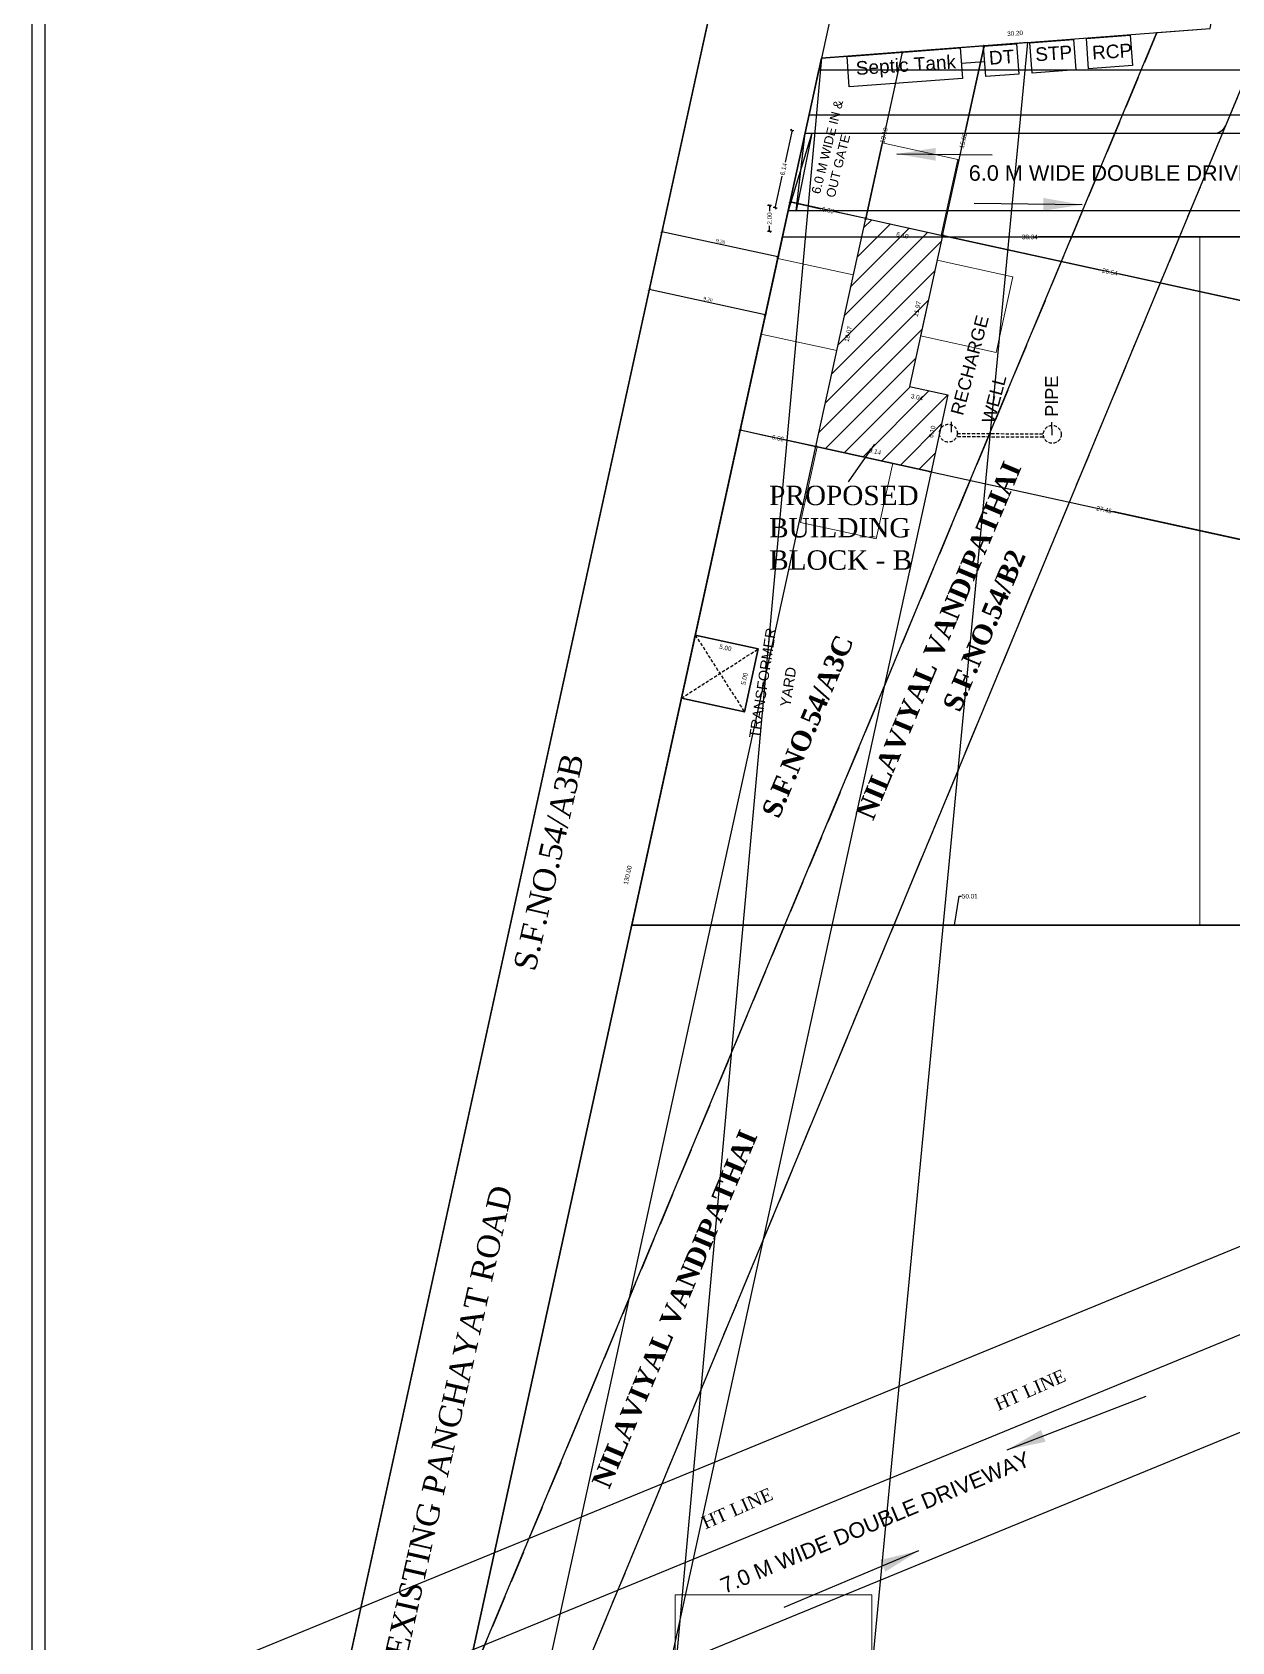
# Model space of a CAD drawing. Header units: metres. Extents: x 7359 to 7957, y 2407 to 2751.
# Drawn here: x 7359.3 to 7452.3, y 2507.2 to 2631.8 of the extents above; entities that cross this region are included whole.
import ezdxf

# ---------------------------------------------------------------- set-up
doc = ezdxf.new("R2010")
doc.units = ezdxf.units.M
doc.header["$MEASUREMENT"] = 0
doc.linetypes.add('AUDIT_I_100709202200-0', pattern=[0.375, 0.25, -0.125])
doc.linetypes.add('DASHED2', pattern=[0.375, 0.25, -0.125])
for name, color, linetype, lineweight in [('BLK_1_INTERNAL_VEHICULAR_ACCESS', 161, 'Continuous', 0), ('BLK_2_INTERNAL_VEHICULAR_ACCESS', 161, 'Continuous', 0), ('BLK_3_INTERNAL_VEHICULAR_ACCESS', 161, 'Continuous', 0), ('DIST_CL_ROAD', 7, 'Continuous', 0), ('NOTIFIED_ROAD', 183, 'Continuous', 13)]:
    doc.layers.add(name, color=color, linetype=linetype, lineweight=lineweight)
for name, color, linetype in [('BLK_1_LVL_0_FRONT_SETBACK', 2, 'Continuous'), ('BLK_2_LVL_0_BLDG_FOOT_PRINT', 1, 'Continuous'), ('BLK_2_LVL_0_FRONT_SETBACK', 2, 'Continuous'), ('BLK_2_LVL_0_REAR_SETBACK', 11, 'Continuous'), ('BLK_2_LVL_0_SIDE_SETBACK1', 171, 'Continuous'), ('BLK_2_LVL_0_SIDE_SETBACK2', 102, 'Continuous'), ('BLK_3_LVL_0_SIDE_SETBACK2', 102, 'Continuous'), ('BLK_5_LVL_0_FRONT_SETBACK', 2, 'Continuous'), ('DISTANCE_BLK', 238, 'Continuous'), ('MAIN_GATE', 57, 'Continuous'), ('PLOT_BOUNDARY', 70, 'Continuous'), ('PLOT_BOUNDARY_DEDUCT', 70, 'Continuous'), ('ROAD_WIDTH', 7, 'Continuous'), ('SURRENDER_ROAD_WIDTH', 2, 'Continuous'), ('TRANSFORMER_YARD', 7, 'Continuous')]:
    doc.layers.add(name, color=color, linetype=linetype)
doc.styles.get("Standard").update_dxf_attribs({"font": 'arial.ttf', "height": 0.35})
doc.styles.add('TIMES NEW ROMAN', font='times.ttf')
doc.linetypes.add('POWER', pattern='A,5,-0.2,[131,ltypeshp.shx,S=0.2,R=0,X=-0.2,Y=0],-0.4,[131,ltypeshp.shx,S=0.2,R=180,X=0.2,Y=0],-0.4,[131,ltypeshp.shx,S=0.2,R=0,X=-0.2,Y=0],-0.4,[131,ltypeshp.shx,S=0.2,R=180,X=0.2,Y=0],-0.4,[131,ltypeshp.shx,S=0.2,R=0,X=-0.2,Y=0],-0.4,[131,ltypeshp.shx,S=0.2,R=180,X=0.2,Y=0],-0.2', length=7.4)
doc.dimstyles.new('Copy(2) of Standard', dxfattribs={"dimtxt": 0.3, "dimasz": 0.2, "dimexe": 0.18, "dimexo": 0.0625, "dimgap": 0.09, "dimtad": 0, "dimzin": 0, "dimdsep": 46, "dimtxsty": 'Standard', "dimblk": 'ARCHTICK', "dimcen": 0.09, "dimse1": 1, "dimse2": 1, "dimclrd": 251, "dimclrt": 1, "dimadec": 0, "dimazin": 0, "dimtfac": 1, "dimtofl": 0, "dimtmove": 0, "dimatfit": 3, "dimfxl": 0, "dimtolj": 1, "dimtzin": 0, "dimarcsym": 0})
doc.dimstyles.get("Standard").update_dxf_attribs({"dimtxt": 0.18, "dimasz": 0.18, "dimexe": 0.18, "dimexo": 0.0625, "dimgap": 0.09, "dimtad": 0, "dimtih": 1, "dimtoh": 1, "dimdec": 4, "dimzin": 0, "dimdsep": 46, "dimtxsty": 'Standard', "dimcen": 0.09, "dimadec": 0, "dimazin": 0, "dimtfac": 1, "dimtdec": 4, "dimtofl": 0, "dimtmove": 0, "dimatfit": 3, "dimfxl": 0, "dimtolj": 1, "dimtzin": 0, "dimarcsym": 0})
doc.dimstyles.new('STANDARD$0', dxfattribs={"dimtxt": 0.25, "dimasz": 0.18, "dimexe": 0.15, "dimexo": 0.15, "dimgap": 0.1, "dimtad": 0, "dimzin": 0, "dimdsep": 46, "dimtxsty": 'Standard', "dimblk": 'OBLIQUE', "dimcen": 0.0625, "dimdle": 0.02, "dimadec": 0, "dimazin": 0, "dimtfac": 1, "dimtix": 1, "dimtofl": 0, "dimtmove": 2, "dimatfit": 3, "dimldrblk": 'OBLIQUE', "dimfxl": 0, "dimtolj": 1, "dimtzin": 0, "dimarcsym": 0})

# ---------------------------------------------------------------- blocks, each defined once
blk = doc.blocks.new('*D148')
at = {"layer": 'Defpoints', "color": 0}
for p in [(7420.46, 2629.8), (7391.55, 2503.05), (7392.66, 2502.8)]:
    blk.add_point(p, dxfattribs=at)
at = {"color": 1, "insert": (7405.45, 2566.54), "char_height": 0.35, "attachment_point": 5, "rotation": 77.6502}
blk.add_mtext('\\A1;130.00', dxfattribs=at)
blk = doc.blocks.new('_ArchTick')
at = {"color": 0, "linetype": 'ByBlock', "const_width": 0.15}
blk.add_lwpolyline([(-0.5, -0.5), (0.5, 0.5)], dxfattribs=at)
blk = doc.blocks.new('*D161')
at = {"layer": 'Defpoints', "color": 0}
for p in [(7450.51, 2632.88), (7450.57, 2632.1), (7420.46, 2629.8)]:
    blk.add_point(p, dxfattribs=at)
at = {"color": 1, "insert": (7435.46, 2631.73), "char_height": 0.35, "attachment_point": 5, "rotation": 4.376}
blk.add_mtext('\\A1;30.20', dxfattribs=at)
blk = doc.blocks.new('*D211')
at = {"layer": 'Defpoints', "color": 0}
for p in [(7423.89, 2617.39), (7424.46, 2617.26), (7420.02, 2599.74)]:
    blk.add_point(p, dxfattribs=at)
at = {"color": 0, "insert": (7422.53, 2608.44), "char_height": 0.35, "attachment_point": 5, "rotation": 77.6502}
blk.add_mtext('\\A1;18.07', dxfattribs=at)
blk = doc.blocks.new('_Oblique')
at = {"color": 0, "lineweight": -2}
blk.add_line((-0.5, -0.5), (0.5, 0.5), dxfattribs=at)
blk = doc.blocks.new('*D212')
at = {"layer": 'Defpoints', "color": 0}
for p in [(7423.75, 2616.75), (7423.89, 2617.39), (7429.85, 2616.08)]:
    blk.add_point(p, dxfattribs=at)
at = {"color": 0, "insert": (7426.73, 2616.09), "char_height": 0.35, "attachment_point": 5, "rotation": 347.6502}
blk.add_mtext('\\A1;6.10', dxfattribs=at)
blk = doc.blocks.new('*D213')
at = {"layer": 'Defpoints', "color": 0}
for p in [(7429.16, 2616.23), (7429.85, 2616.08), (7427.28, 2604.39)]:
    blk.add_point(p, dxfattribs=at)
at = {"color": 0, "insert": (7427.88, 2610.39), "char_height": 0.35, "attachment_point": 5, "rotation": 77.6502}
blk.add_mtext('\\A1;11.97', dxfattribs=at)
blk = doc.blocks.new('*D214')
at = {"layer": 'Defpoints', "color": 0}
for p in [(7427.28, 2604.39), (7430.11, 2603.06), (7430.25, 2603.74)]:
    blk.add_point(p, dxfattribs=at)
at = {"color": 0, "insert": (7427.86, 2603.55), "char_height": 0.35, "attachment_point": 5, "rotation": 347.6775}
blk.add_mtext('\\A1;3.04', dxfattribs=at)
blk = doc.blocks.new('*D215')
at = {"layer": 'Defpoints', "color": 0}
for p in [(7429.69, 2603.87), (7430.25, 2603.74), (7428.95, 2597.78)]:
    blk.add_point(p, dxfattribs=at)
at = {"color": 0, "insert": (7429.03, 2600.88), "char_height": 0.35, "attachment_point": 5, "rotation": 77.6502}
blk.add_mtext('\\A1;6.10', dxfattribs=at)
blk = doc.blocks.new('*D216')
at = {"layer": 'Defpoints', "color": 0}
for p in [(7420.02, 2599.74), (7420.15, 2600.32), (7428.95, 2597.78)]:
    blk.add_point(p, dxfattribs=at)
at = {"color": 0, "insert": (7424.61, 2599.35), "char_height": 0.35, "attachment_point": 5, "rotation": 347.6502}
blk.add_mtext('\\A1;9.14', dxfattribs=at)
blk = doc.blocks.new('*D217')
at = {"layer": 'Defpoints', "color": 0}
for p in [(7415.02, 2584.18), (7415.57, 2584.06), (7414.5, 2579.18)]:
    blk.add_point(p, dxfattribs=at)
at = {"color": 1, "insert": (7414.49, 2581.74), "char_height": 0.35, "attachment_point": 5, "rotation": 77.6502}
blk.add_mtext('\\A1;5.00', dxfattribs=at)
blk = doc.blocks.new('*D218')
at = {"layer": 'Defpoints', "color": 0}
for p in [(7410.58, 2584.67), (7410.68, 2585.13), (7415.57, 2584.06)]:
    blk.add_point(p, dxfattribs=at)
at = {"color": 1, "insert": (7413.02, 2584.14), "char_height": 0.35, "attachment_point": 5, "rotation": 347.6502}
blk.add_mtext('\\A1;5.00', dxfattribs=at)
blk = doc.blocks.new('*D233')
at = {"layer": 'Defpoints', "color": 0}
for p in [(7408.06, 2616.17), (7408.1, 2616.37), (7417.05, 2614.2)]:
    blk.add_point(p, dxfattribs=at)
at = {"layer": 'DIST_CL_ROAD', "color": 0, "lineweight": -2}
blk.add_line((7417.09, 2614.41), (7408.1, 2616.37), dxfattribs=at)
at = {"layer": 'DIST_CL_ROAD', "color": 0, "lineweight": -2, "xscale": 0.23, "yscale": 0.23, "zscale": 0.23}
for p, rotation in [((7408.1, 2616.37), 167.6502026134953), ((7417.09, 2614.41), 347.6502026134953)]:
    blk.add_blockref('_ArchTick', p, dxfattribs=dict(at, rotation=rotation))
at = {"layer": 'DIST_CL_ROAD', "insert": (7412.65, 2615.61), "char_height": 0.27, "attachment_point": 5, "rotation": 347.6502, "style": 'TIMES NEW ROMAN'}
blk.add_mtext('\\A1;9.20', dxfattribs=at)
blk = doc.blocks.new('*D234')
at = {"layer": 'Defpoints', "color": 0, "ltscale": 400}
for p in [(7407.12, 2611.89), (7407.12, 2611.89), (7416.11, 2609.92)]:
    blk.add_point(p, dxfattribs=at)
at = {"layer": 'SURRENDER_ROAD_WIDTH', "color": 0, "lineweight": -2, "ltscale": 400}
blk.add_line((7416.11, 2609.92), (7407.12, 2611.89), dxfattribs=at)
at = {"layer": 'SURRENDER_ROAD_WIDTH', "color": 0, "lineweight": -2, "ltscale": 400, "xscale": 0.23, "yscale": 0.23, "zscale": 0.23}
for p, rotation in [((7407.12, 2611.89), 167.6502026135124), ((7416.11, 2609.92), 347.6502026135124)]:
    blk.add_blockref('_ArchTick', p, dxfattribs=dict(at, rotation=rotation))
at = {"layer": 'SURRENDER_ROAD_WIDTH', "ltscale": 400, "insert": (7411.67, 2611.13), "char_height": 0.27, "attachment_point": 5, "rotation": 347.6502, "style": 'TIMES NEW ROMAN'}
blk.add_mtext('\\A1;9.20', dxfattribs=at)
blk = doc.blocks.new('*D235')
at = {"layer": 'Defpoints', "color": 0}
for p in [(7418.18, 2624.21), (7419.19, 2623.99), (7417.88, 2617.99)]:
    blk.add_point(p, dxfattribs=at)
at = {"layer": 'MAIN_GATE', "color": 0, "lineweight": -2}
for p, q in [((7418.19, 2624.23), (7417.64, 2621.75)), ((7418.33, 2624.18), (7418.04, 2624.24)), ((7416.87, 2618.19), (7417.41, 2620.67)), ((7417.02, 2618.18), (7416.72, 2618.24))]:
    blk.add_line(p, q, dxfattribs=at)
at = {"layer": 'MAIN_GATE', "color": 0, "lineweight": -2, "xscale": 0.18, "yscale": 0.18, "zscale": 0.18}
for p, rotation in [((7418.18, 2624.21), 77.65020261351646), ((7416.87, 2618.21), 257.6502026135165)]:
    blk.add_blockref('_Oblique', p, dxfattribs=dict(at, rotation=rotation))
at = {"layer": 'MAIN_GATE', "color": 3, "insert": (7417.53, 2621.21), "char_height": 0.35, "attachment_point": 5, "rotation": 77.6502}
blk.add_mtext('\\A1;6.14', dxfattribs=at)
blk = doc.blocks.new('*D67')
at = {"layer": 'Defpoints', "color": 0}
for p in [(7416.44, 2618.39), (7417.1, 2618.39), (7417.1, 2616.39)]:
    blk.add_point(p, dxfattribs=at)
at = {"layer": 'MAIN_GATE', "color": 0, "lineweight": -2}
for p, q in [((7416.59, 2618.39), (7416.29, 2618.39)), ((7416.44, 2618.41), (7416.44, 2617.95)), ((7416.44, 2616.37), (7416.44, 2616.83)), ((7416.59, 2616.39), (7416.29, 2616.39))]:
    blk.add_line(p, q, dxfattribs=at)
at = {"layer": 'MAIN_GATE', "color": 0, "lineweight": -2, "xscale": 0.18, "yscale": 0.18, "zscale": 0.18}
for p, rotation in [((7416.44, 2618.39), 90), ((7416.44, 2616.39), 270)]:
    blk.add_blockref('_Oblique', p, dxfattribs=dict(at, rotation=rotation))
at = {"layer": 'MAIN_GATE', "color": 3, "insert": (7416.44, 2617.39), "char_height": 0.35, "attachment_point": 5, "rotation": 90}
blk.add_mtext('\\A1;2.00', dxfattribs=at)
blk = doc.blocks.new('*D174')
at = {"color": 251, "lineweight": -2}
for p, q in [((7417.43, 2615.96), (7435.92, 2615.96)), ((7455.77, 2615.96), (7437.28, 2615.96))]:
    blk.add_line(p, q, dxfattribs=at)
at = {"layer": 'Defpoints', "color": 0}
for p in [(7417.43, 2615.96), (7417.43, 2615.96), (7455.77, 2615.96)]:
    blk.add_point(p, dxfattribs=at)
at = {"color": 251, "lineweight": -2, "xscale": 0.2, "yscale": 0.2, "zscale": 0.2}
for p, rotation in [((7417.43, 2615.96), 179.9999999982384), ((7455.77, 2615.96), 359.9999999982383)]:
    blk.add_blockref('_ArchTick', p, dxfattribs=dict(at, rotation=rotation))
at = {"color": 1, "insert": (7436.6, 2615.96), "char_height": 0.35, "attachment_point": 5}
blk.add_mtext('\\A1;38.34', dxfattribs=at)
blk = doc.blocks.new('*D175')
at = {"color": 251, "lineweight": -2}
for p, q in [((7430.76, 2562.66), (7431.12, 2564.9)), ((7431.12, 2564.9), (7431.3, 2564.9)), ((7455.77, 2562.66), (7405.76, 2562.66))]:
    blk.add_line(p, q, dxfattribs=at)
at = {"layer": 'Defpoints', "color": 0}
for p in [(7405.76, 2562.66), (7405.76, 2562.66), (7455.77, 2562.66)]:
    blk.add_point(p, dxfattribs=at)
at = {"color": 251, "lineweight": -2, "xscale": 0.2, "yscale": 0.2, "zscale": 0.2}
for p, rotation in [((7405.76, 2562.66), 179.9997785414025), ((7455.77, 2562.66), 359.9997785414026)]:
    blk.add_blockref('_ArchTick', p, dxfattribs=dict(at, rotation=rotation))
at = {"color": 1, "insert": (7431.95, 2564.9), "char_height": 0.35, "attachment_point": 5, "rotation": 359.9998}
blk.add_mtext('\\A1;50.01', dxfattribs=at)
blk = doc.blocks.new('*D193')
at = {"color": 251, "lineweight": -2}
for p, q in [((7426.71, 2630.27), (7425.44, 2624.48)), ((7423.89, 2617.39), (7425.16, 2623.18))]:
    blk.add_line(p, q, dxfattribs=at)
at = {"layer": 'Defpoints', "color": 0}
for p in [(7426.71, 2630.27), (7426.71, 2630.27), (7423.89, 2617.39)]:
    blk.add_point(p, dxfattribs=at)
at = {"color": 251, "lineweight": -2, "xscale": 0.2, "yscale": 0.2, "zscale": 0.2}
for p, rotation in [((7426.71, 2630.27), 77.65020261352645), ((7423.89, 2617.39), 257.6502026135265)]:
    blk.add_blockref('_ArchTick', p, dxfattribs=dict(at, rotation=rotation))
at = {"color": 1, "insert": (7425.3, 2623.83), "char_height": 0.35, "attachment_point": 5, "rotation": 77.6502}
blk.add_mtext('\\A1;13.19', dxfattribs=at)
blk = doc.blocks.new('*D194')
at = {"color": 251, "lineweight": -2}
for p, q in [((7433.06, 2630.76), (7431.59, 2624.07)), ((7429.85, 2616.08), (7431.31, 2622.77))]:
    blk.add_line(p, q, dxfattribs=at)
at = {"layer": 'Defpoints', "color": 0}
for p in [(7433.06, 2630.76), (7433.06, 2630.76), (7429.85, 2616.08)]:
    blk.add_point(p, dxfattribs=at)
at = {"color": 251, "lineweight": -2, "xscale": 0.2, "yscale": 0.2, "zscale": 0.2}
for p, rotation in [((7433.06, 2630.76), 77.65020261352628), ((7429.85, 2616.08), 257.6502026135263)]:
    blk.add_blockref('_ArchTick', p, dxfattribs=dict(at, rotation=rotation))
at = {"color": 1, "insert": (7431.45, 2623.42), "char_height": 0.35, "attachment_point": 5, "rotation": 77.6502}
blk.add_mtext('\\A1;15.02', dxfattribs=at)
blk = doc.blocks.new('*D195')
at = {"color": 251, "lineweight": -2}
for p, q in [((7429.85, 2616.08), (7442.14, 2613.39)), ((7455.77, 2610.41), (7443.47, 2613.1))]:
    blk.add_line(p, q, dxfattribs=at)
at = {"layer": 'Defpoints', "color": 0}
for p in [(7429.85, 2616.08), (7455.77, 2610.41), (7455.77, 2610.41)]:
    blk.add_point(p, dxfattribs=at)
at = {"color": 251, "lineweight": -2, "xscale": 0.2, "yscale": 0.2, "zscale": 0.2}
for p, rotation in [((7429.85, 2616.08), 167.6502026134941), ((7455.77, 2610.41), 347.6502026134942)]:
    blk.add_blockref('_ArchTick', p, dxfattribs=dict(at, rotation=rotation))
at = {"color": 1, "insert": (7442.81, 2613.25), "char_height": 0.35, "attachment_point": 5, "rotation": 347.6502}
blk.add_mtext('\\A1;26.54', dxfattribs=at)
blk = doc.blocks.new('*D196')
at = {"color": 251, "lineweight": -2}
for p, q in [((7428.95, 2597.78), (7441.69, 2594.99)), ((7455.77, 2591.91), (7443.03, 2594.7))]:
    blk.add_line(p, q, dxfattribs=at)
at = {"layer": 'Defpoints', "color": 0}
for p in [(7428.95, 2597.78), (7455.77, 2591.91), (7455.77, 2591.91)]:
    blk.add_point(p, dxfattribs=at)
at = {"color": 251, "lineweight": -2, "xscale": 0.2, "yscale": 0.2, "zscale": 0.2}
for p, rotation in [((7428.95, 2597.78), 167.6502026135075), ((7455.77, 2591.91), 347.6502026135076)]:
    blk.add_blockref('_ArchTick', p, dxfattribs=dict(at, rotation=rotation))
at = {"color": 1, "insert": (7442.36, 2594.84), "char_height": 0.35, "attachment_point": 5, "rotation": 347.6502}
blk.add_mtext('\\A1;27.45', dxfattribs=at)
blk = doc.blocks.new('*D197')
at = {"color": 251, "lineweight": -2}
for p, q in [((7414.16, 2601.02), (7416.56, 2600.49)), ((7420.02, 2599.74), (7417.62, 2600.26))]:
    blk.add_line(p, q, dxfattribs=at)
at = {"layer": 'Defpoints', "color": 0}
for p in [(7414.16, 2601.02), (7414.16, 2601.02), (7420.02, 2599.74)]:
    blk.add_point(p, dxfattribs=at)
at = {"color": 251, "lineweight": -2, "xscale": 0.2, "yscale": 0.2, "zscale": 0.2}
for p, rotation in [((7414.16, 2601.02), 167.6502026135142), ((7420.02, 2599.74), 347.6502026135144)]:
    blk.add_blockref('_ArchTick', p, dxfattribs=dict(at, rotation=rotation))
at = {"color": 1, "insert": (7417.09, 2600.38), "char_height": 0.35, "attachment_point": 5, "rotation": 347.6502}
blk.add_mtext('\\A1;6.00', dxfattribs=at)
blk = doc.blocks.new('*D180')
at = {"color": 251, "lineweight": -2}
for p, q in [((7418.03, 2618.67), (7420.42, 2618.15)), ((7423.89, 2617.39), (7421.49, 2617.91))]:
    blk.add_line(p, q, dxfattribs=at)
at = {"layer": 'Defpoints', "color": 0}
for p in [(7418.03, 2618.67), (7418.03, 2618.67), (7423.89, 2617.39)]:
    blk.add_point(p, dxfattribs=at)
at = {"color": 251, "lineweight": -2, "xscale": 0.2, "yscale": 0.2, "zscale": 0.2}
for p, rotation in [((7418.03, 2618.67), 167.6502026134973), ((7423.89, 2617.39), 347.6502026134972)]:
    blk.add_blockref('_ArchTick', p, dxfattribs=dict(at, rotation=rotation))
at = {"color": 1, "insert": (7420.96, 2618.03), "char_height": 0.35, "attachment_point": 5, "rotation": 347.6502}
blk.add_mtext('\\A1;6.00', dxfattribs=at)

msp = doc.modelspace()

# ---------------------------------------------------------------- hatches: boundary and pattern name
h = msp.add_hatch()
h.set_pattern_fill('ANSI31', color=256, scale=10)
h.set_pattern_definition([(45, (-7044.463, -1916.6814), (-0.88388348, 0.88388348), [])])
h.paths.add_polyline_path([(7427.28496, 2604.3893), (7429.8454, 2616.08373), (7423.88656, 2617.38839), (7420.02144, 2599.73512), (7428.94994, 2597.78026), (7430.25492, 2603.74052)])
h.paths.add_polyline_path([(7423.22279, 2605.77515), (7424.24836, 2610.45928), (7421.83273, 2610.98818), (7420.80716, 2606.30405)], flags=24)
h.paths.add_polyline_path([(7424.58073, 2615.28857), (7428.3541, 2614.46241), (7428.88299, 2616.87804), (7425.10962, 2617.7042)], flags=9)
h.paths.add_polyline_path([(7428.56942, 2607.72678), (7429.59499, 2612.41091), (7427.17936, 2612.9398), (7426.15379, 2608.25567)], flags=25)
h.paths.add_polyline_path([(7425.71572, 2602.74513), (7429.48948, 2601.92077), (7430.01723, 2604.33665), (7426.24346, 2605.16101)], flags=24)
h.paths.add_polyline_path([(7429.83868, 2598.74033), (7430.66484, 2602.5137), (7428.24921, 2603.0426), (7427.42305, 2599.26923)], flags=9)
h.paths.add_polyline_path([(7422.46695, 2598.54081), (7426.24032, 2597.71464), (7426.76921, 2600.13027), (7422.99584, 2600.95644)], flags=9)

# ---------------------------------------------------------------- linework, layer by layer
at = {"linetype": 'DASHED2', "ltscale": 10}
for p, q in [((7472.79968, 2675.23198), (7383.11767, 2459.23627)), ((7446.44115, 2631.78413), (7392.6567, 2502.80423))]:
    msp.add_line(p, q, dxfattribs=at)
for p, q in [((7420.46103, 2629.79604), (7450.57299, 2632.10032)), ((7431.30133, 2629.42244), (7433.09822, 2629.55675)), ((7419.70525, 2623.98839), (7417.87579, 2617.98839)), ((7419.70525, 2623.98839), (7418.49511, 2617.98839)), ((7418.49511, 2617.98839), (7419.18947, 2623.98839)), ((7507.76617, 2545.90676), (7391.656, 2498.2337))]:
    msp.add_line(p, q)
at = {"linetype": 'DASHED2'}
for p, q in [((7430.98829, 2600.74428), (7437.65363, 2600.70999)), ((7431.00894, 2600.50601), (7437.68143, 2600.47169))]:
    msp.add_line(p, q, dxfattribs=at)
at = {"linetype": 'AUDIT_I_100709202200-0'}
for p, q in [((7410.68168, 2585.13044), (7414.49659, 2579.17675)), ((7409.61229, 2580.24614), (7415.56598, 2584.06105))]:
    msp.add_line(p, q, dxfattribs=at)
for points in [[(7359.30838, 2411.45082), (7359.30838, 2735.45082), (7582.50838, 2735.45082), (7582.50838, 2411.45082)], [(7360.30838, 2412.45082), (7360.30838, 2734.45082), (7581.50838, 2734.45082), (7581.50838, 2412.45082)], [(7422.43993, 2629.94747), (7431.21308, 2630.60322), (7431.38959, 2628.24165), (7422.61644, 2627.5859)], [(7433.00996, 2630.73753), (7435.56653, 2630.92862), (7435.74211, 2628.5796), (7433.18554, 2628.3885)], [(7436.59835, 2631.00575), (7439.99279, 2631.25947), (7440.16837, 2628.91044), (7436.77393, 2628.65672)], [(7440.98403, 2631.33356), (7444.37847, 2631.58727), (7444.55405, 2629.23825), (7441.15961, 2628.98453)], [(7428.94994, 2597.78026), (7420.02144, 2599.73512), (7423.88656, 2617.38839), (7429.8454, 2616.08373), (7427.28496, 2604.3893), (7430.25492, 2603.74052)]]:
    msp.add_lwpolyline(points, close=True)
for points in [[(7416.91628, 2706.71267), (7428.04217, 2664.42165), (7420.46103, 2629.79604), (7383.11767, 2459.23627), (7375.32744, 2423.65566)], [(7408.25654, 2703.46914), (7418.58103, 2664.22433), (7411.47392, 2631.76373), (7374.13056, 2461.20397), (7366.44678, 2426.10955)]]:
    msp.add_lwpolyline(points)
msp.add_lwpolyline([(7419.18947, 2623.98839), (7450.85563, 2623.98839, 0.303116279), (7451.77919, 2624.60493), (7455.98656, 2634.73822)], format="xyb")
at = {"linetype": 'ByBlock', "ltscale": 400}
msp.add_lwpolyline([(7491.21041, 2507.20396), (7491.21041, 2616.98839, 0.414213562), (7490.21041, 2617.98839), (7417.87579, 2617.98839), (7419.18947, 2623.98839), (7515.09228, 2623.98839), (7514.95731, 2621.16786), (7514.65351, 2617.98839), (7502.21041, 2617.98839, 0.414213562), (7501.21041, 2616.98839), (7501.21041, 2615.05896), (7501.21041, 2507.20396)], format="xyb", close=True, dxfattribs=at)
at = {"linetype": 'POWER', "ltscale": 3}
for points in [[(7365.96913, 2502.10619), (7522.59164, 2566.413)], [(7364.6906, 2494.72918), (7523.88508, 2560.092)]]:
    msp.add_lwpolyline(points, dxfattribs=at)
at = {"linetype": 'DASHED2'}
for centre in [(7430.29545, 2600.76039), (7438.34549, 2600.66994)]:
    msp.add_circle(centre, 0.69302, dxfattribs=at)
at = {"layer": 'BLK_1_INTERNAL_VEHICULAR_ACCESS', "color": 171}
msp.add_lwpolyline([(7455.76873, 2615.95877), (7455.7688, 2562.65517), (7449.7688, 2562.65516), (7449.7688, 2615.95876)], close=True, dxfattribs=at)
at = {"layer": 'BLK_1_LVL_0_FRONT_SETBACK', "color": 2}
msp.add_lwpolyline([(7455.76876, 2562.65536), (7455.76876, 2615.95699), (7417.43103, 2615.95699), (7405.76086, 2562.65536)], close=True, dxfattribs=at)
at = {"layer": 'BLK_2_INTERNAL_VEHICULAR_ACCESS', "color": 171}
for points in [[(7425.16983, 2623.24955), (7431.03099, 2621.96627), (7429.74772, 2616.10511), (7423.88656, 2617.38839)], [(7417.06811, 2614.29942), (7422.92927, 2613.01614), (7421.64599, 2607.15498), (7415.78483, 2608.43826)], [(7429.42555, 2614.1661), (7435.28671, 2612.88282), (7434.00343, 2607.02166), (7428.14227, 2608.30494)], [(7420.11913, 2599.71373), (7425.98029, 2598.43045), (7424.69701, 2592.56929), (7418.83585, 2593.85257)]]:
    msp.add_lwpolyline(points, close=True, dxfattribs=at)
at = {"layer": 'BLK_2_LVL_0_BLDG_FOOT_PRINT', "color": 1}
msp.add_lwpolyline([(7428.94994, 2597.78026), (7420.02144, 2599.73512), (7423.88656, 2617.38839), (7429.8454, 2616.08373), (7427.28496, 2604.3893), (7430.25492, 2603.74052)], close=True, dxfattribs=at)
at = {"layer": 'BLK_2_LVL_0_FRONT_SETBACK', "color": 2}
msp.add_lwpolyline([(7420.02144, 2599.73512), (7423.88656, 2617.38839), (7418.0254, 2618.67167), (7414.16028, 2601.01839)], close=True, dxfattribs=at)
at = {"layer": 'BLK_2_LVL_0_REAR_SETBACK', "color": 11}
msp.add_lwpolyline([(7429.8454, 2616.08373), (7427.29052, 2604.38808), (7430.25492, 2603.74052), (7428.94994, 2597.78026), (7511.00602, 2579.81442), (7512.73741, 2597.93486)], close=True, dxfattribs=at)
at = {"layer": 'BLK_2_LVL_0_SIDE_SETBACK1', "color": 171}
msp.add_lwpolyline([(7420.02144, 2599.73512), (7428.94994, 2597.78026), (7398.89588, 2460.51314), (7389.37059, 2459.7423)], close=True, dxfattribs=at)
at = {"layer": 'BLK_2_LVL_0_SIDE_SETBACK2', "color": 102}
msp.add_lwpolyline([(7423.88656, 2617.38839), (7429.8454, 2616.08373), (7433.05873, 2630.76006), (7426.70782, 2630.27407)], close=True, dxfattribs=at)
at = {"layer": 'BLK_3_INTERNAL_VEHICULAR_ACCESS', "color": 171}
msp.add_lwpolyline([(7409.12451, 2504.79496), (7424.36451, 2504.79496), (7424.36451, 2510.79496), (7409.12451, 2510.79496)], close=True, dxfattribs=at)
at = {"layer": 'BLK_3_LVL_0_SIDE_SETBACK2', "color": 102}
msp.add_lwpolyline([(7409.12451, 2504.79496), (7424.36451, 2504.79496), (7436.44625, 2631.01929), (7420.46103, 2629.79604)], close=True, dxfattribs=at)
at = {"layer": 'BLK_5_LVL_0_FRONT_SETBACK', "color": 2}
msp.add_lwpolyline([(7460.65819, 2628.89772), (7460.65819, 2625.38772), (7419.49585, 2625.38772), (7420.26435, 2628.89772)], close=True, dxfattribs=at)
at = {"layer": 'DIST_CL_ROAD', "color": 1}
msp.add_lwpolyline([(7408.77096, 2701.51378), (7417.66821, 2703.85447), (7428.04217, 2664.42165), (7420.46103, 2629.79604), (7383.11767, 2459.23627), (7376.16427, 2427.47773), (7367.17716, 2429.44542), (7418.58103, 2664.22433)], close=True, dxfattribs=at)
at = {"layer": 'DISTANCE_BLK', "color": 238}
msp.add_lwpolyline([(7428.94994, 2597.78026), (7420.02144, 2599.73512), (7423.88656, 2617.38839), (7429.8454, 2616.08373), (7427.28496, 2604.3893), (7430.25492, 2603.74052)], close=True, dxfattribs=at)
at = {"layer": 'MAIN_GATE', "color": 57}
msp.add_lwpolyline([(7417.87579, 2617.98839), (7419.18947, 2623.98839), (7419.70525, 2623.98839), (7418.49511, 2617.98839)], close=True, dxfattribs=at)
at = {"layer": 'NOTIFIED_ROAD', "color": 1}
msp.add_lwpolyline([(7408.77096, 2701.51378), (7417.66821, 2703.85447), (7428.04217, 2664.42165), (7420.46103, 2629.79604), (7383.11767, 2459.23627), (7376.16427, 2427.47773), (7367.17716, 2429.44542), (7418.58103, 2664.22433)], close=True, dxfattribs=at)
at = {"layer": 'PLOT_BOUNDARY', "linetype": 'ByBlock'}
msp.add_lwpolyline([(7420.46103, 2629.79604), (7450.57299, 2632.10032), (7453.6742, 2650.23709), (7466.94514, 2682.62354), (7478.70501, 2689.45475), (7474.75369, 2679.93813), (7472.79968, 2675.23198), (7490.78653, 2680.70128), (7488.80056, 2668.86676), (7512.53938, 2658.76187), (7516.41043, 2651.53311), (7515.60672, 2634.73822), (7514.95731, 2621.16786), (7506.35882, 2531.17772), (7509.40056, 2479.26676), (7488.80056, 2479.26676), (7413.01992, 2461.65615), (7383.11767, 2459.23627)], close=True, dxfattribs=at)
at = {"layer": 'PLOT_BOUNDARY_DEDUCT', "color": 70, "ltscale": 0.3}
msp.add_lwpolyline([(7383.11767, 2459.23627), (7392.6567, 2502.80423), (7446.44115, 2631.78413), (7450.57299, 2632.10032), (7453.6742, 2650.23709), (7466.94514, 2682.62354), (7478.70501, 2689.45475), (7474.79369, 2680.03447), (7472.79968, 2675.23198), (7455.98656, 2634.73822)], close=True, dxfattribs=at)
at = {"layer": 'ROAD_WIDTH', "color": 1}
msp.add_lwpolyline([(7408.77096, 2701.51378), (7417.66821, 2703.85447), (7428.04217, 2664.42165), (7420.46103, 2629.79604), (7383.11767, 2459.23627), (7376.16427, 2427.47773), (7367.17716, 2429.44542), (7418.58103, 2664.22433)], close=True, dxfattribs=at)
at = {"layer": 'SURRENDER_ROAD_WIDTH'}
msp.add_lwpolyline([(7408.77096, 2701.51378), (7417.66821, 2703.85447), (7428.04217, 2664.42165), (7420.46103, 2629.79604), (7383.11767, 2459.23627), (7376.16427, 2427.47773), (7367.17716, 2429.44542), (7418.58103, 2664.22433)], close=True, dxfattribs=at)
at = {"layer": 'TRANSFORMER_YARD', "color": 7, "lineweight": 30, "ltscale": 3}
msp.add_lwpolyline([(7410.68168, 2585.13044), (7409.61229, 2580.24614), (7414.49659, 2579.17675), (7415.56598, 2584.06105)], close=True, dxfattribs=at)

# ---------------------------------------------------------------- texts
at = {"attachment_point": 1, "line_spacing_factor": 1.5}
for s, insert, char_height, width, rotation in [('DT', (7433.40219, 2630.34845), 1.053409, 1.9427424, 3.829342), ('STP', (7436.99058, 2630.61666), 1.053409, 1.9427424, 3.829342), ('RCP', (7441.39077, 2630.75026), 1.053409, 1.9427424, 3.829342), ('Septic Tank', (7423.08826, 2629.5523), 1.0534092, 8.657262, 3.829342), ('\\pt7;RECHARGE WELL', (7430.44799, 2602.33362), 1, 5.7543345, 75.1508676), ('PIPE', (7437.78925, 2602.03473), 1, 5.7543345, 90), ('{\\W2.444523; }TRANSFORMER \\P{\\W5.68887;  }YARD', (7414.72768, 2576.46122), 0.8, 10.107977, 81.1214599)]:
    msp.add_mtext(s, dxfattribs=dict(at, insert=insert, char_height=char_height, width=width, rotation=rotation))
at = {"attachment_point": 1}
for s, insert, char_height, width, rotation in [('6.0 M WIDE IN & OUT GATE', (7419.66723, 2619.40791), 0.7, 7.4315099, 75.972716), ('7.0 M WIDE DOUBLE DRIVEWAY', (7412.49092, 2511.98175), 1.2, 26.4824225, 22.7328086)]:
    msp.add_mtext(s, dxfattribs=dict(at, insert=insert, char_height=char_height, width=width, rotation=rotation))
at = {"insert": (7431.87415, 2621.51462), "char_height": 1.2, "width": 26.4824225, "attachment_point": 1}
msp.add_mtext('6.0 M WIDE DOUBLE DRIVEWAY', dxfattribs=at)
at = {"attachment_point": 1}
for s, width, insert, char_height, rotation in [('{\\fTimes New Roman|b1|i0|c0|p18;NILAVIYAL VANDIPATHAI}', 33.1987458, (7423.07729, 2571.27291), 1.5, 67.2200336), ('{\\fTimes New Roman|b1|i0|c0|p18;S.F.NO.54/B2}', 12.0345321, (7429.79809, 2579.65656), 1.5, 67.2200336), ('{\\fTimes New Roman|b1|i0|c0|p18;S.F.NO.54/A3C}', 12.0345321, (7415.77311, 2571.42376), 1.5, 67.2200336), ('{\\fTimes New Roman|b0|i0|c0|p18;S.F.NO.54/A3B}', 12.0345321, (7396.57509, 2559.40375), 1.75, 77.2491738), ('{\\fTimes New Roman|b1|i0|c0|p18;NILAVIYAL VANDIPATHAI}', 33.1987458, (7402.62738, 2519.50599), 1.5, 67.2200336), ('{\\fTimes New Roman|b0|i0|c0|p18;9.20 M WIDE EXISTING PANCHAYAT ROAD}', 64.3689342, (7383.12932, 2490.79071), 1.75, 77.2491738), ('{\\fTimes New Roman|b0|i0|c0|p18;HT LINE}', 12.0345321, (7433.7641, 2525.94528), 1, 23.9222532), ('{\\fTimes New Roman|b0|i0|c0|p18;HT LINE}', 12.0345321, (7411.07078, 2516.77117), 1, 23.9222532)]:
    msp.add_mtext_dynamic_manual_height_columns(s, width=width, gutter_width=1, heights=[0], dxfattribs=dict(at, insert=insert, char_height=char_height, rotation=rotation))
at = {"insert": (7416.40723, 2596.69214), "char_height": 1.5, "attachment_point": 1}
msp.add_mtext_dynamic_manual_height_columns('{\\fTimes New Roman|b0|i0|c0|p18;PROPOSED \\PBUILDING\\PBLOCK - B}', width=12.0345321, gutter_width=1, heights=[0], dxfattribs=at)

# ---------------------------------------------------------------- dimensions: what is measured, and where the dimension line sits
for p1, p2, distance, dimstyle, override, picture, middle in [((7420.46103, 2629.79604), (7450.57299, 2632.10032), 0.78246, 'Copy(2) of Standard', {"dimtxt": 1.8, "dimpost": '\\X', "dimsd1": 1, "dimsd2": 1}, '*D161', (7435.45731, 2631.72836)), ((7423.88656, 2617.38839), (7426.70782, 2630.27407), 0, 'Copy(2) of Standard', {"dimtxt": 1, "dimpost": '\\X'}, '*D193', (7425.29719, 2623.83123)), ((7429.8454, 2616.08373), (7433.05873, 2630.76006), 0, 'Copy(2) of Standard', {"dimtxt": 1, "dimpost": '\\X'}, '*D194', (7431.45206, 2623.42189)), ((7420.46103, 2629.79604), (7392.6567, 2502.80423), -1.13685, 'Copy(2) of Standard', {"dimtxt": 1.8, "dimpost": '\\X', "dimsd1": 1, "dimsd2": 1}, '*D148', (7405.44832, 2566.54329)), ((7423.88656, 2617.38839), (7418.0254, 2618.67167), 0, 'Copy(2) of Standard', {"dimtxt": 1, "dimpost": '\\X'}, '*D180', (7420.95598, 2618.03003)), ((7420.02144, 2599.73512), (7423.88656, 2617.38839), -0.5904, 'STANDARD$0', {"dimtxt": 1, "dimse1": 1, "dimse2": 1, "dimsd1": 1, "dimsd2": 1}, '*D211', (7422.53074, 2608.43548)), ((7429.8454, 2616.08373), (7423.88656, 2617.38839), 0.65774, 'STANDARD$0', {"dimtxt": 1, "dimse1": 1, "dimse2": 1, "dimsd1": 1, "dimsd2": 1}, '*D212', (7426.7253, 2616.09354)), ((7455.76876, 2615.95699), (7417.43103, 2615.95699), 0, 'Copy(2) of Standard', {"dimtxt": 1, "dimpost": '\\X'}, '*D174', (7436.59989, 2615.95699)), ((7427.28496, 2604.3893), (7429.8454, 2616.08373), 0.7041, 'STANDARD$0', {"dimtxt": 1, "dimse1": 1, "dimse2": 1, "dimsd1": 1, "dimsd2": 1}, '*D213', (7427.87737, 2610.3871)), ((7429.8454, 2616.08373), (7455.76876, 2610.40791), 0, 'Copy(2) of Standard', {"dimtxt": 1, "dimpost": '\\X'}, '*D195', (7442.80708, 2613.24582)), ((7428.94994, 2597.78026), (7430.25492, 2603.74052), 0.58219, 'STANDARD$0', {"dimtxt": 1, "dimse1": 1, "dimse2": 1, "dimsd1": 1, "dimsd2": 1}, '*D215', (7429.03371, 2600.88491)), ((7420.02144, 2599.73512), (7414.16028, 2601.01839), 0, 'Copy(2) of Standard', {"dimtxt": 1, "dimpost": '\\X'}, '*D197', (7417.09086, 2600.37676)), ((7428.94994, 2597.78026), (7420.02144, 2599.73512), -0.60139, 'STANDARD$0', {"dimtxt": 1, "dimse1": 1, "dimse2": 1, "dimsd1": 1, "dimsd2": 1}, '*D216', (7424.61432, 2599.34516)), ((7428.94994, 2597.78026), (7455.76876, 2591.90839), 0, 'Copy(2) of Standard', {"dimtxt": 1, "dimpost": '\\X'}, '*D196', (7442.35935, 2594.84432)), ((7415.56598, 2584.06105), (7410.68168, 2585.13044), 0.46775, 'Copy(2) of Standard', {"dimtxt": 0.8, "dimpost": '\\X', "dimsd1": 1, "dimsd2": 1}, '*D218', (7413.02379, 2584.13882)), ((7414.49659, 2579.17675), (7415.56598, 2584.06105), 0.55645, 'Copy(2) of Standard', {"dimtxt": 0.8, "dimpost": '\\X', "dimsd1": 1, "dimsd2": 1}, '*D217', (7414.48771, 2581.73791))]:
    dim = msp.add_aligned_dim(p1=p1, p2=p2, distance=distance, dimstyle=dimstyle, override=override)
    dim.commit()
    dim.dimension.update_dxf_attribs({"geometry": picture, "text_midpoint": middle})
for base, p1, p2, angle, dimstyle, override, picture, middle in [((7430.10626, 2603.05999), (7427.28496, 2604.3893), (7430.25492, 2603.74052), 347.6774703, 'STANDARD$0', {"dimtxt": 1, "dimse1": 1, "dimse2": 1, "dimsd1": 1, "dimsd2": 1}, '*D214', (7427.86302, 2603.55002)), ((7405.76086, 2562.65536), (7455.76876, 2562.65517), (7405.76086, 2562.65536), 179.9997785, 'Copy(2) of Standard', {"dimtxt": 1, "dimpost": '\\X', "dimtmove": 1}, '*D175', (7431.39015, 2564.90333))]:
    dim = msp.add_linear_dim(base=base, p1=p1, p2=p2, angle=angle, dimstyle=dimstyle, override=override)
    dim.commit()
    dim.dimension.update_dxf_attribs({"geometry": picture, "text_midpoint": middle, "dimtype": 161})
at = {"layer": 'DIST_CL_ROAD', "color": 1}
dim = msp.add_aligned_dim(p1=(7417.04736, 2614.20463), p2=(7408.06024, 2616.17232), distance=-0.20709, dimstyle='STANDARD$0', override={"dimtxt": 0.27, "dimasz": 0.23, "dimexe": 0.18, "dimexo": 0.0625, "dimgap": 0.09, "dimtad": 1, "dimtxsty": 'TIMES NEW ROMAN', "dimblk": 'ArchTick', "dimcen": 0.09, "dimdle": 0, "dimse1": 1, "dimse2": 1, "dimclrt": 256, "dimtix": 0, "dimtmove": 0, "dimldrblk": 'ArchTick', "dimfxl": 1, "dimfxlon": 0}, dxfattribs=at)
dim.commit()
dim.dimension.update_dxf_attribs({"geometry": '*D233', "text_midpoint": (7412.6468, 2615.61322)})
at = {"layer": 'MAIN_GATE', "color": 2}
dim = msp.add_aligned_dim(p1=(7417.87579, 2617.98839), p2=(7419.18947, 2623.98839), distance=1.03027, dimstyle='STANDARD$0', override={"dimclrt": 3}, dxfattribs=at)
dim.commit()
dim.dimension.update_dxf_attribs({"geometry": '*D235', "text_midpoint": (7417.52621, 2621.20874)})
at = {"layer": 'MAIN_GATE', "color": 1}
dim = msp.add_aligned_dim(p1=(7417.10081, 2616.39184), p2=(7417.10081, 2618.39184), distance=0.66406, dimstyle='STANDARD$0', override={"dimclrt": 3}, dxfattribs=at)
dim.commit()
dim.dimension.update_dxf_attribs({"geometry": '*D67', "text_midpoint": (7416.43674, 2617.39184)})
at = {"layer": 'SURRENDER_ROAD_WIDTH', "ltscale": 400}
dim = msp.add_aligned_dim(p1=(7416.11011, 2609.92391), p2=(7407.123, 2611.8916), distance=0, dimstyle='STANDARD$0', override={"dimtxt": 0.27, "dimasz": 0.23, "dimexe": 0.18, "dimexo": 0.0625, "dimgap": 0.09, "dimtad": 1, "dimtxsty": 'TIMES NEW ROMAN', "dimblk": 'ArchTick', "dimcen": 0.09, "dimdle": 0, "dimse1": 1, "dimse2": 1, "dimclrt": 256, "dimtix": 0, "dimtmove": 0, "dimldrblk": 'ArchTick', "dimfxl": 0, "dimfxlon": 0}, dxfattribs=at)
dim.commit()
dim.dimension.update_dxf_attribs({"geometry": '*D234', "text_midpoint": (7411.66526, 2611.13021)})

# ---------------------------------------------------------------- leaders
for points, dimstyle, override in [([(7426.30424, 2622.38822), (7433.68482, 2622.33077)], 'Copy(2) of Standard', {"dimasz": 3, "dimgap": 0.09, "dimtad": 0}), ([(7440.6509, 2618.44931), (7432.29679, 2618.55802)], 'Copy(2) of Standard', {"dimasz": 3}), ([(7430.52944, 2600.84573), (7430.53767, 2601.65179)], 'Standard', {"dimtxt": 0.4, "dimgap": 0.09, "dimtad": 0, "dimfxl": 0.15, "dimfxlon": 1}), ([(7438.33986, 2600.62023), (7438.30907, 2601.62522)], 'Standard', {"dimtxt": 0.4, "dimgap": 0.09, "dimtad": 0, "dimfxl": 0.15, "dimfxlon": 1}), ([(7424.5608, 2599.9086), (7422.53696, 2596.98516)], 'Copy(2) of Standard', {"dimgap": 0.09, "dimtad": 0}), ([(7434.84687, 2522.03018), (7445.62017, 2526.18696)], 'Copy(2) of Standard', {"dimasz": 3}), ([(7427.98229, 2514.20298), (7417.53268, 2509.80782)], 'Copy(2) of Standard', {"dimasz": 3})]:
    msp.add_leader(points, dimstyle=dimstyle, override=override)

doc.saveas('drawing.dxf')
